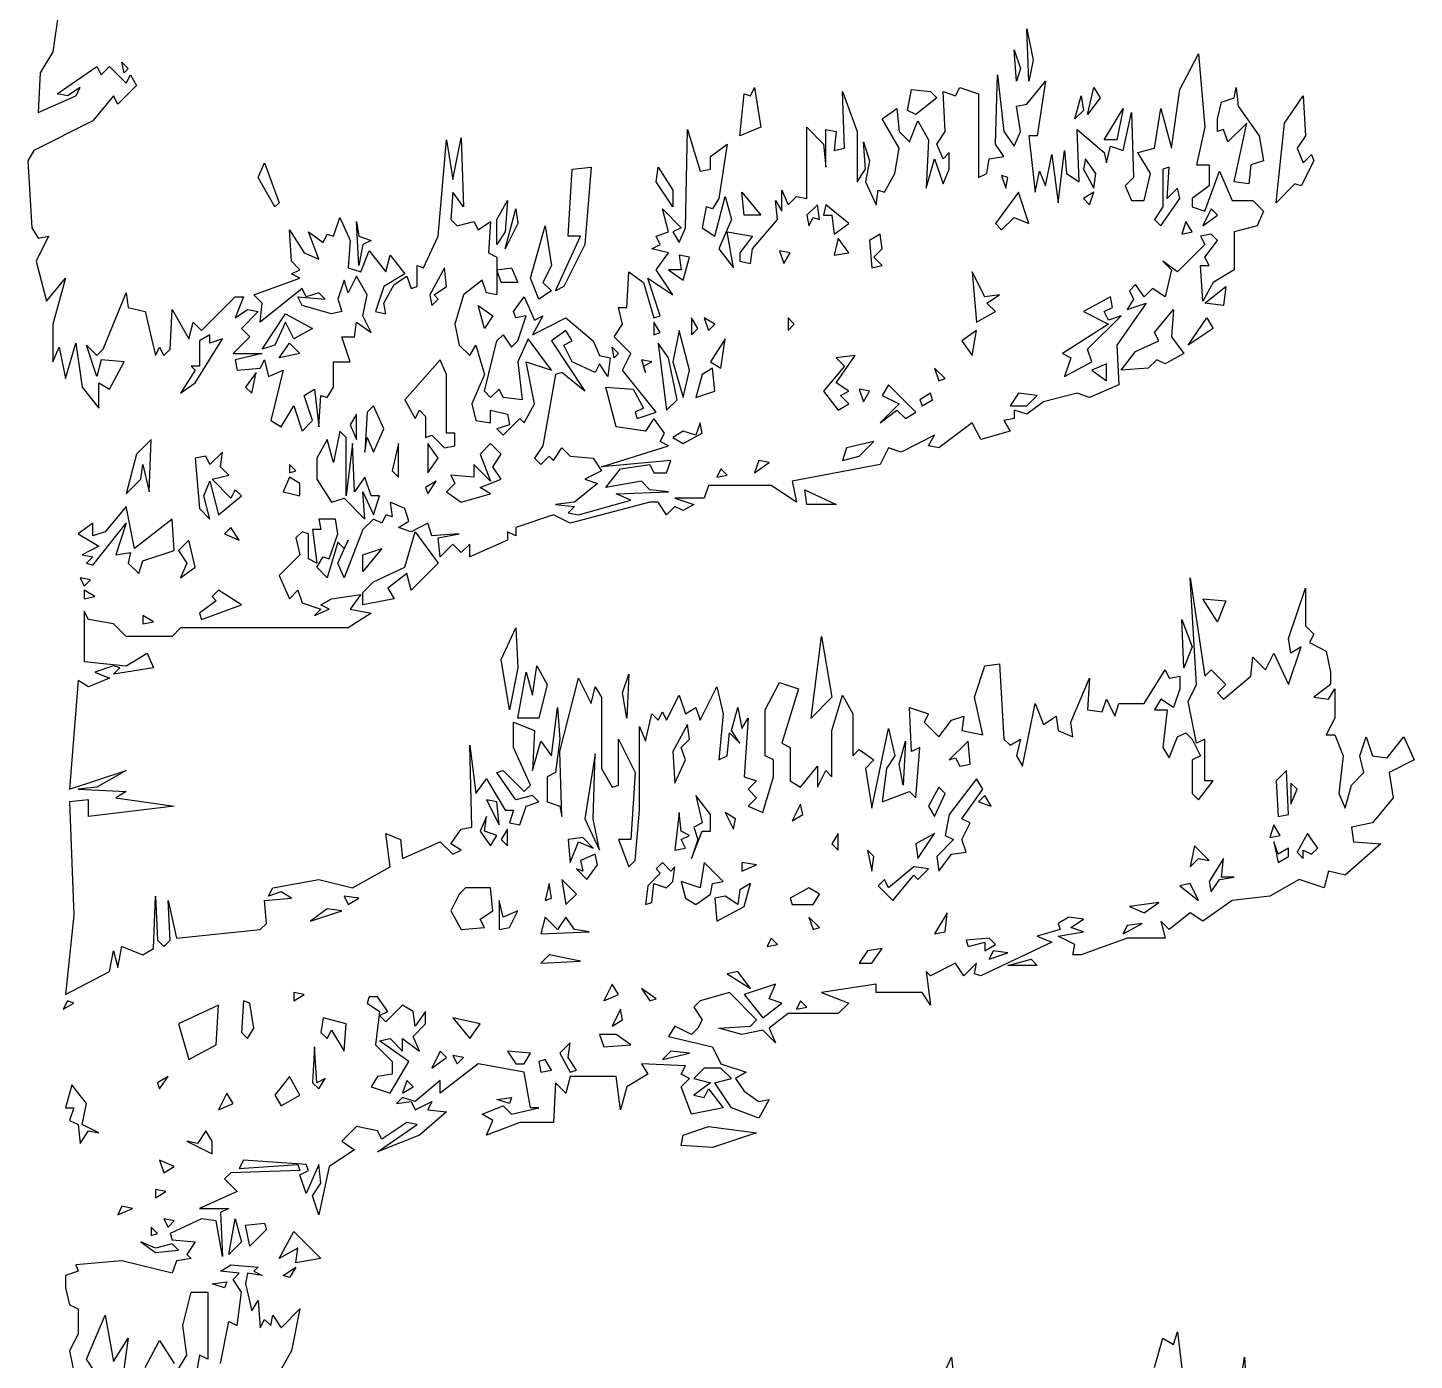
# Model space of a CAD drawing. Header units: millimetres. Extents: x -1861 to 1853, y -2 to 9002.
# Drawn here: x 46 to 1503, y 5666 to 7066 of the extents above; entities that cross this region are included whole.
import ezdxf

# ---------------------------------------------------------------- set-up
doc = ezdxf.new("R2010")
doc.units = ezdxf.units.MM
doc.layers.add('ALMOND-DRAW-PROFILE', color=7, linetype='Continuous', lineweight=25)

msp = doc.modelspace()

# ---------------------------------------------------------------- linework, layer by layer
at = {"layer": 'ALMOND-DRAW-PROFILE'}
for points in [[(78.9, 7086.8), (72.3, 7040.6), (59.1, 7018.6), (56.9, 6976.8), (96.6, 6994.4), (101, 7003.2), (87.7, 6994.4), (76.7, 6996.6), (118.6, 7025.2), (123, 7016.4), (131.8, 7025.2), (149.4, 7007.6), (153.8, 7016.4), (160.4, 7005.4), (140.6, 6985.6), (136.2, 6994.4), (114.2, 6968), (52.5, 6937.1), (45.9, 6926.1), (50.3, 6855.7), (56.9, 6844.7), (67.9, 6846.9), (54.7, 6820.5), (65.7, 6778.6), (85.5, 6802.8), (72.3, 6754.4), (72.3, 6714.8), (78.9, 6730.2), (85.5, 6697.2), (96.6, 6734.6), (103.2, 6688.4), (120.8, 6666.3), (120.8, 6692.8), (131.8, 6686.2), (147.2, 6714.8), (123, 6717), (118.6, 6699.4), (107.6, 6732.4), (118.6, 6721.4), (125.2, 6728), (149.4, 6787.4), (151.6, 6772), (169.2, 6767.6), (180.2, 6721.4), (184.6, 6730.2), (189, 6721.4), (195.6, 6728), (197.8, 6769.8), (215.4, 6739), (219.8, 6756.6), (228.6, 6747.8), (263.9, 6783), (272.7, 6783), (263.9, 6761), (277.1, 6769.8), (288.1, 6767.6), (270.5, 6750), (279.3, 6741.2), (261.7, 6723.6), (292.5, 6723.6), (263.9, 6717), (266.1, 6706), (290.3, 6708.2), (294.7, 6717), (299.1, 6699.4), (314.5, 6706), (301.3, 6653.1), (312.3, 6646.5), (325.5, 6668.5), (334.3, 6642.1), (345.3, 6653.1), (336.5, 6679.5), (347.5, 6686.2), (351.9, 6646.5), (354.1, 6679.5), (360.7, 6677.3), (367.3, 6688.4), (367.3, 6714.8), (385, 6714.8), (376.2, 6741.2), (389.4, 6741.2), (391.6, 6756.6), (407, 6745.6), (398.2, 6763.2), (402.6, 6785.2), (391.6, 6805), (382.8, 6787.4), (378.4, 6800.6), (371.8, 6780.8), (376.2, 6767.6), (365.1, 6765.4), (334.3, 6774.2), (329.9, 6783), (358.5, 6780.8), (351.9, 6787.4), (338.7, 6783), (334.3, 6791.8), (290.3, 6756.6), (292.5, 6776.4), (283.7, 6785.2), (332.1, 6802.8), (323.3, 6807.2), (332.1, 6811.6), (323.3, 6820.5), (321.1, 6853.5), (336.5, 6829.3), (351.9, 6822.7), (340.9, 6851.3), (356.3, 6840.3), (360.7, 6849.1), (367.3, 6846.9), (374, 6866.7), (385, 6842.5), (382.8, 6813.8), (396, 6809.4), (404.8, 6831.5), (422.4, 6809.4), (426.8, 6827.1), (442.2, 6807.2), (420.2, 6794), (411.4, 6767.6), (422.4, 6765.4), (420.2, 6776.4), (431.2, 6796.2), (444.4, 6805), (448.8, 6791.8), (455.4, 6794), (455.4, 6816), (462, 6813.8), (477.4, 6846.9), (486.2, 6948.1), (492.8, 6906.3), (501.6, 6950.3), (503.8, 6877.7), (492.8, 6893.1), (490.6, 6864.5), (497.2, 6857.9), (514.9, 6862.3), (519.3, 6853.5), (532.5, 6862.3), (530.3, 6829.3), (539.1, 6824.9), (539.1, 6811.6), (539.1, 6785.2), (528.1, 6787.4), (523.7, 6800.6), (503.8, 6785.2), (495, 6754.4), (499.4, 6732.4), (510.5, 6721.4), (517.1, 6732.4), (525.9, 6701.6), (512.7, 6670.7), (517.1, 6653.1), (532.5, 6650.9), (532.5, 6664.1), (550.1, 6659.7), (552.3, 6648.7), (539.1, 6644.3), (545.7, 6637.7), (563.3, 6655.3), (567.7, 6650.9), (578.7, 6670.7), (569.9, 6714.8), (596.3, 6706), (572.1, 6739), (561.1, 6714.8), (565.5, 6675.1), (545.7, 6677.3), (541.3, 6686.2), (532.5, 6677.3), (525.9, 6684), (539.1, 6736.8), (545.7, 6743.4), (554.5, 6730.2), (561.1, 6736.8), (569.9, 6763.2), (558.9, 6761), (556.7, 6767.6), (567.7, 6783), (578.7, 6758.8), (587.5, 6763.2), (576.5, 6743.4), (611.7, 6761), (640.3, 6736.8), (646.9, 6721.4), (658, 6719.2), (655.8, 6699.4), (646.9, 6712.6), (642.5, 6703.8), (618.3, 6714.8), (609.5, 6732.4), (618.3, 6736.8), (611.7, 6747.8), (596.3, 6736.8), (631.5, 6684), (607.3, 6703.8), (600.7, 6701.6), (587.5, 6626.7), (578.7, 6613.5), (585.3, 6606.9), (594.1, 6615.7), (598.5, 6611.3), (607.3, 6624.5), (616.1, 6615.7), (640.3, 6613.5), (649.1, 6600.3), (631.5, 6591.5), (644.7, 6587.1), (620.5, 6567.3), (600.7, 6565.1), (620.5, 6562.9), (613.9, 6556.3), (624.9, 6554.1), (680, 6569.5), (664.6, 6576.1), (719.6, 6578.3), (699.8, 6580.5), (691, 6589.3), (653.6, 6582.7), (669, 6602.5), (699.8, 6606.9), (704.2, 6598.1), (717.4, 6598.1), (721.8, 6611.3), (649.1, 6604.7), (719.6, 6626.7), (710.8, 6631.1), (715.2, 6639.9), (704.2, 6655.3), (695.4, 6642.1), (664.6, 6646.5), (653.6, 6688.4), (682.2, 6686.2), (693.2, 6666.3), (684.4, 6661.9), (686.6, 6655.3), (706.4, 6661.9), (671.2, 6706), (680, 6723.6), (662.4, 6741.2), (671.2, 6754.4), (666.8, 6772), (675.6, 6772), (677.8, 6809.4), (693.2, 6798.4), (704.2, 6761), (710.8, 6763.2), (697.6, 6802.8), (724, 6785.2), (706.4, 6811.6), (719.6, 6829.3), (702, 6833.7), (710.8, 6838.1), (706.4, 6846.9), (719.6, 6851.3), (713, 6875.5), (732.8, 6855.7), (724, 6851.3), (730.6, 6840.3), (737.2, 6855.7), (739.4, 6959.1), (752.6, 6915.1), (763.6, 6917.3), (763.6, 6930.5), (781.2, 6943.7), (772.4, 6886.5), (765.8, 6875.5), (759.2, 6877.7), (754.8, 6855.7), (768, 6846.9), (779, 6888.7), (785.6, 6864.5), (772.4, 6833.7), (787.8, 6813.8), (781.2, 6851.3), (807.7, 6846.9), (794.5, 6829.3), (794.5, 6820.5), (805.5, 6818.2), (807.7, 6833.7), (834.1, 6864.5), (831.9, 6884.3), (838.5, 6873.3), (838.5, 6895.3), (845.1, 6879.9), (853.9, 6888.7), (864.9, 6886.5), (864.9, 6961.4), (882.5, 6943.7), (884.7, 6919.5), (884.7, 6959.1), (895.7, 6956.9), (893.5, 6937.1), (904.5, 6939.3), (902.3, 6998.8), (917.7, 6956.9), (917.7, 6904.1), (926.5, 6917.3), (924.3, 6945.9), (930.9, 6926.1), (926.5, 6904.1), (937.6, 6879.9), (939.8, 6895.3), (946.4, 6893.1), (957.4, 6912.9), (961.8, 6939.3), (944.2, 6970.2), (959.6, 6981.2), (961.8, 6956.9), (972.8, 6945.9), (981.6, 6968), (992.6, 6948.1), (990.4, 6897.5), (999.2, 6928.3), (1008, 6901.9), (1014.6, 6917.3), (1014.6, 6934.9), (1008, 6928.3), (1001.4, 6943.7), (1010.2, 6956.9), (1008, 6998.8), (1021.2, 6994.4), (1025.6, 7003.2), (1045.4, 6996.6), (1045.4, 6908.5), (1054.2, 6912.9), (1056.4, 6928.3), (1071.8, 6930.5), (1063, 6943.7), (1065.2, 7016.4), (1071.8, 6956.9), (1082.9, 6941.5), (1089.5, 6956.9), (1085.1, 6983.4), (1096.1, 6985.6), (1115.9, 7009.8), (1107.1, 6952.5), (1098.3, 6952.5), (1104.9, 6893.1), (1109.3, 6915.1), (1115.9, 6899.7), (1122.5, 6932.7), (1129.1, 6882.1), (1135.7, 6937.1), (1137.9, 6912.9), (1151.1, 6904.1), (1148.9, 6959.1), (1177.5, 6934.9), (1179.7, 6923.9), (1184.1, 6941.5), (1197.3, 6937.1), (1206.1, 6976.8), (1208.3, 6908.5), (1199.5, 6899.7), (1206.1, 6884.3), (1219.4, 6884.3), (1226, 6912.9), (1212.7, 6934.9), (1230.4, 6939.3), (1237, 6981.2), (1248, 6939.3), (1256.8, 7001), (1276.6, 7038.4), (1283.2, 6961.4), (1274.4, 6921.7), (1287.6, 6921.7), (1287.6, 6899.7), (1270, 6886.5), (1270, 6877.7), (1283.2, 6873.3), (1298.6, 6915.1), (1311.8, 6884.3), (1333.8, 6884.3), (1344.8, 6873.3), (1338.2, 6857.9), (1314, 6851.3), (1314, 6811.6), (1292, 6798.4), (1281, 6778.6), (1278.8, 6816), (1287.6, 6816), (1283.2, 6824.9), (1296.4, 6842.5), (1289.8, 6849.1), (1278.8, 6846.9), (1283.2, 6838.1), (1254.6, 6809.4), (1239.2, 6820.5), (1248, 6811.6), (1241.4, 6783), (1228.2, 6791.8), (1219.4, 6783), (1210.5, 6796.2), (1203.9, 6789.6), (1208.3, 6780.8), (1201.7, 6769.8), (1221.6, 6776.4), (1190.7, 6732.4), (1192.9, 6690.6), (1162.1, 6677.3), (1148.9, 6681.8), (1113.7, 6672.9), (1096.1, 6659.7), (1082.9, 6664.1), (1082.9, 6655.3), (1071.8, 6653.1), (1078.5, 6642.1), (1047.6, 6633.3), (1038.8, 6650.9), (1003.6, 6624.5), (992.6, 6626.7), (999.2, 6637.7), (964, 6620.1), (950.8, 6624.5), (942, 6606.9), (849.5, 6589.3), (853.9, 6567.3), (827.5, 6584.9), (761.4, 6584.9), (757, 6571.7), (726.2, 6571.7), (746, 6565.1), (735, 6558.5), (726.2, 6562.9), (717.4, 6554.1), (708.6, 6567.3), (699.8, 6567.3), (616.1, 6545.3), (598.5, 6554.1), (558.9, 6540.9), (558.9, 6532), (550.1, 6536.4), (550.1, 6527.6), (510.5, 6510), (510.5, 6523.2), (501.6, 6514.4), (492.8, 6523.2), (479.6, 6510), (477.4, 6529.8), (499.4, 6534.2), (470.8, 6532), (466.4, 6545.3), (448.8, 6536.4), (435.6, 6540.9), (446.6, 6547.5), (442.2, 6560.7), (426.8, 6567.3), (429, 6551.9), (422.4, 6554.1), (418, 6545.3), (409.2, 6549.7), (398.2, 6538.6), (378.4, 6488), (371.8, 6503.4), (382.8, 6527.6), (378.4, 6518.8), (371.8, 6525.4), (360.7, 6488), (349.7, 6499), (356.3, 6510), (362.9, 6507.8), (371.8, 6534.2), (369.6, 6549.7), (351.9, 6549.7), (354.1, 6538.6), (345.3, 6538.6), (349.7, 6503.4), (340.9, 6507.8), (340.9, 6534.2), (334.3, 6536.4), (327.7, 6529.8), (332.1, 6512.2), (310.1, 6490.2), (321.1, 6466), (329.9, 6474.8), (334.3, 6461.6), (354.1, 6455), (347.5, 6448.4), (362.9, 6455), (354.1, 6459.4), (365.1, 6466), (396, 6470.4), (385, 6455), (407, 6450.6), (382.8, 6435.2), (206.6, 6435.2), (197.8, 6426.4), (149.4, 6426.4), (136.2, 6439.6), (109.8, 6444), (105.4, 6452.8), (105.4, 6400), (149.4, 6395.5), (171.4, 6408.8), (178, 6393.3), (136.2, 6386.7), (142.8, 6393.3), (136.2, 6395.5), (116.4, 6388.9), (131.8, 6382.3), (109.8, 6373.5), (98.8, 6380.1), (90, 6265.7), (149.4, 6285.5), (118.6, 6267.9), (98.8, 6265.7), (149.4, 6263.5), (138.4, 6256.8), (200, 6248), (109.8, 6237), (109.8, 6254.6), (90, 6252.4), (94.4, 6133.6), (85.5, 6049.9), (131.8, 6074.1), (136.2, 6096.1), (140.6, 6078.5), (145, 6100.5), (167, 6091.7), (178, 6098.3), (180.2, 6153.4), (182.4, 6107.1), (189, 6100.5), (195.6, 6107.1), (193.4, 6149), (202.2, 6109.3), (290.3, 6118.2), (296.9, 6124.8), (294.7, 6149), (323.3, 6151.2), (312.3, 6157.8), (299.1, 6153.4), (303.5, 6162.2), (351.9, 6171), (387.2, 6162.2), (426.8, 6184.2), (422.4, 6219.4), (437.8, 6212.8), (440, 6193), (479.6, 6210.6), (492.8, 6197.4), (501.6, 6201.8), (490.6, 6208.4), (501.6, 6223.8), (512.7, 6226), (510.5, 6311.9), (517.1, 6261.3), (528.1, 6276.7), (547.9, 6243.6), (556.7, 6243.6), (552.3, 6230.4), (563.3, 6228.2), (569.9, 6248), (583.1, 6252.4), (576.5, 6259.1), (558.9, 6254.6), (539.1, 6283.3), (545.7, 6285.5), (567.7, 6263.5), (574.3, 6270.1), (556.7, 6309.7), (556.7, 6336.1), (578.7, 6327.3), (576.5, 6285.5), (585.3, 6316.3), (596.3, 6300.9), (602.9, 6351.5), (605.1, 6318.5), (600.7, 6283.3), (591.9, 6278.9), (591.9, 6252.4), (605.1, 6248), (607.3, 6237), (605.1, 6305.3), (624.9, 6382.3), (638.1, 6355.9), (642.5, 6373.5), (649.1, 6362.5), (649.1, 6287.7), (660.2, 6267.9), (666.8, 6270.1), (666.8, 6318.5), (684.4, 6283.3), (680, 6212.8), (666.8, 6212.8), (677.8, 6184.2), (684.4, 6190.8), (688.8, 6243.6), (688.8, 6331.7), (695.4, 6316.3), (702, 6344.9), (708.6, 6338.3), (713, 6347.1), (717.4, 6338.3), (730.6, 6364.7), (737.2, 6344.9), (748.2, 6351.5), (752.6, 6338.3), (770.2, 6373.5), (776.8, 6344.9), (772.4, 6296.5), (781.2, 6300.9), (783.4, 6325.1), (794.5, 6314.1), (785.6, 6327.3), (792.3, 6351.5), (796.7, 6329.5), (803.3, 6340.5), (798.9, 6278.9), (812.1, 6274.5), (803.3, 6265.7), (812.1, 6256.8), (803.3, 6248), (818.7, 6241.4), (829.7, 6278.9), (829.7, 6296.5), (820.9, 6300.9), (820.9, 6349.3), (836.3, 6377.9), (856.1, 6371.3), (838.5, 6314.1), (847.3, 6309.7), (847.3, 6274.5), (858.3, 6267.9), (875.9, 6289.9), (875.9, 6267.9), (884.7, 6285.5), (891.3, 6278.9), (891.3, 6327.3), (902.3, 6364.7), (913.3, 6344.9), (913.3, 6300.9), (919.9, 6307.5), (935.4, 6296.5), (926.5, 6287.7), (933.2, 6245.8), (950.8, 6329.5), (957.4, 6300.9), (948.6, 6287.7), (944.2, 6252.4), (972.8, 6263.5), (979.4, 6256.8), (983.8, 6309.7), (975, 6305.3), (972.8, 6351.5), (992.6, 6344.9), (988.2, 6336.1), (1003.6, 6320.7), (1016.8, 6338.3), (1030, 6342.7), (1027.8, 6327.3), (1049.8, 6322.9), (1041, 6362.5), (1052, 6395.5), (1067.4, 6397.7), (1071.8, 6318.5), (1078.5, 6311.9), (1089.5, 6318.5), (1085.1, 6300.9), (1091.7, 6289.9), (1104.9, 6355.9), (1113.7, 6333.9), (1126.9, 6342.7), (1129.1, 6327.3), (1144.5, 6320.7), (1142.3, 6336.1), (1162.1, 6382.3), (1159.9, 6349.3), (1175.3, 6347.1), (1179.7, 6360.3), (1188.5, 6342.7), (1192.9, 6355.9), (1219.4, 6355.9), (1241.4, 6391.1), (1245.8, 6382.3), (1256.8, 6384.5), (1256.8, 6371.3), (1250.2, 6351.5), (1237, 6360.3), (1230.4, 6349.3), (1243.6, 6349.3), (1239.2, 6309.7), (1245.8, 6298.7), (1254.6, 6320.7), (1263.4, 6325.1), (1270, 6318.5), (1278.8, 6300.9), (1270, 6296.5), (1270, 6261.3), (1276.6, 6254.6), (1292, 6274.5), (1283.2, 6274.5), (1283.2, 6318.5), (1274.4, 6314.1), (1265.6, 6358.1), (1274.4, 6375.7), (1267.8, 6488), (1283.2, 6384.5), (1289.8, 6391.1), (1305.2, 6375.7), (1296.4, 6366.9), (1303, 6360.3), (1331.6, 6384.5), (1333.8, 6404.4), (1347, 6391.1), (1355.9, 6408.8), (1371.3, 6375.7), (1384.5, 6415.4), (1373.5, 6408.8), (1371.3, 6424.2), (1388.9, 6477), (1388.9, 6437.4), (1397.7, 6428.6), (1393.3, 6419.8), (1410.9, 6411), (1415.3, 6388.9), (1415.3, 6375.7), (1397.7, 6362.5), (1413.1, 6360.3), (1419.7, 6371.3), (1419.7, 6340.5), (1410.9, 6322.9), (1419.7, 6322.9), (1428.5, 6300.9), (1424.1, 6261.3), (1430.7, 6245.8), (1437.3, 6270.1), (1450.5, 6283.3), (1446.1, 6300.9), (1452.7, 6320.7), (1459.3, 6300.9), (1474.7, 6298.7), (1492.3, 6320.7), (1503.4, 6296.5), (1476.9, 6283.3), (1481.3, 6256.8), (1459.3, 6230.4), (1437.3, 6226), (1439.5, 6210.6), (1468.1, 6208.4), (1430.7, 6175.4), (1413.1, 6179.8), (1408.7, 6162.2), (1382.3, 6171), (1351.4, 6153.4), (1311.8, 6149), (1281, 6127), (1267.8, 6135.8), (1245.8, 6118.2), (1237, 6127), (1241.4, 6109.3), (1201.7, 6109.3), (1153.3, 6091.7), (1144.5, 6091.7), (1146.7, 6102.7), (1129.1, 6111.5), (1155.5, 6115.9), (1142.3, 6120.4), (1155.5, 6129.2), (1140.1, 6131.4), (1129.1, 6124.8), (1131.3, 6118.2), (1107.1, 6111.5), (1122.5, 6104.9), (1047.6, 6069.7), (1041, 6071.9), (1043.2, 6082.9), (1030, 6069.7), (1021.2, 6082.9), (994.8, 6069.7), (990.4, 6074.1), (994.8, 6038.9), (986, 6052.1), (937.6, 6052.1), (937.6, 6060.9), (880.3, 6052.1), (908.9, 6041.1), (897.9, 6030.1), (845.1, 6030.1), (825.3, 6014.7), (831.9, 5999.3), (818.7, 6012.5), (796.7, 6008.1), (772.4, 6014.7), (805.5, 6016.9), (812.1, 6023.5), (783.4, 6052.1), (752.6, 6043.3), (746, 6036.7), (754.8, 6023.5), (750.4, 6014.7), (743.8, 6008.1), (726.2, 6016.9), (719.6, 6005.9), (765.8, 5994.9), (774.6, 5977.3), (801.1, 5968.4), (790, 5961.8), (798.9, 5948.6), (814.3, 5937.6), (825.3, 5939.8), (814.3, 5920), (785.6, 5931), (768, 5957.4), (785.6, 5961.8), (774.6, 5972.8), (757, 5972.8), (746, 5961.8), (763.6, 5957.4), (746, 5944.2), (757, 5942), (761.4, 5950.8), (776.8, 5931), (743.8, 5924.4), (732.8, 5953), (741.6, 5961.8), (732.8, 5966.2), (737.2, 5975), (691, 5977.3), (697.6, 5966.2), (675.6, 5953), (669, 5928.8), (664.6, 5964), (616.1, 5964), (611.7, 5946.4), (600.7, 5957.4), (598.5, 5915.6), (563.3, 5915.6), (528.1, 5902.4), (534.7, 5917.8), (523.7, 5924.4), (545.7, 5933.2), (554.5, 5924.4), (583.1, 5931), (574.3, 5931), (567.7, 5968.4), (519.3, 5977.3), (479.6, 5946.4), (479.6, 5959.6), (453.2, 5937.6), (440, 5942), (433.4, 5935.4), (448.8, 5937.6), (453.2, 5928.8), (470.8, 5937.6), (466.4, 5928.8), (486.2, 5926.6), (457.6, 5902.4), (413.6, 5884.8), (455.4, 5913.4), (444.4, 5915.6), (418, 5898), (413.6, 5906.8), (391.6, 5911.2), (376.2, 5895.8), (389.4, 5887), (362.9, 5869.4), (351.9, 5818.7), (345.3, 5838.6), (354.1, 5851.8), (351.9, 5871.6), (338.7, 5840.8), (332.1, 5860.6), (340.9, 5865), (338.7, 5871.6), (272.7, 5876), (268.3, 5867.2), (329.9, 5871.6), (332.1, 5865), (259.5, 5862.8), (252.9, 5856.2), (266.1, 5843), (226.4, 5825.3), (257.3, 5825.3), (248.5, 5820.9), (250.7, 5774.7), (244.1, 5812.1), (228.6, 5814.3), (195.6, 5798.9), (197.8, 5792.3), (222, 5790.1), (213.2, 5776.9), (217.6, 5772.5), (202.2, 5770.3), (197.8, 5757.1), (145, 5770.3), (96.6, 5765.9), (98.8, 5759.3), (85.5, 5754.9), (85.5, 5741.7), (90, 5724.1), (98.8, 5719.7), (98.8, 5693.2), (90, 5675.6), (98.8, 5631.6)], [(248.5, 5662.4), (257.3, 5706.5), (266.1, 5702.1), (270.5, 5737.3), (261.7, 5750.5), (268.3, 5757.1), (248.5, 5759.3), (259.5, 5765.9), (288.1, 5763.7), (283.7, 5759.3), (292.5, 5754.9), (277.1, 5757.1), (274.9, 5746.1), (281.5, 5717.5), (288.1, 5728.5), (290.3, 5699.9), (294.7, 5708.7), (301.3, 5702.1), (303.5, 5713.1), (312.3, 5699.9), (332.1, 5719.7), (323.3, 5675.6), (305.7, 5644.8)], [(200, 5649.2), (213.2, 5671.2), (208.8, 5702.1), (217.6, 5737.3), (235.3, 5737.3), (235.3, 5666.8), (226.4, 5671.2), (222, 5644.8)], [(116.4, 5653.6), (107.6, 5666.8), (127.4, 5713.1), (136.2, 5664.6), (151.6, 5688.8), (138.4, 5596.4)], [(169.2, 5658), (184.6, 5686.6), (200, 5662.4)], [(1230.4, 5658), (1239.2, 5688.8), (1250.2, 5682.2), (1254.6, 5695.5), (1265.6, 5600.8)], [(1005.8, 5644.8), (1016.8, 5669), (1023.4, 5609.6)], [(1305.2, 5539.1), (1325, 5669), (1331.6, 5561.2)]]:
    msp.add_lwpolyline(points, dxfattribs=at)
for points in [[(1098.3, 7009.8), (1096.1, 7064.8), (1102.7, 7031.8)], [(1085.1, 7009.8), (1082.9, 7042.8), (1089.5, 7023)], [(147.2, 7018.6), (145, 7029.6), (151.6, 7023)], [(794.5, 6952.5), (798.9, 6996.6), (805.5, 6994.4), (809.9, 7003.2), (816.5, 6961.4)], [(979.4, 6974.6), (970.6, 6979), (975, 7001), (994.8, 6998.8), (1001.4, 6992.2)], [(1159.9, 6974.6), (1166.5, 7003.2), (1173.1, 6992.2)], [(1314, 6904.1), (1327.2, 6965.8), (1307.4, 6945.9), (1303, 6959.1), (1296.4, 6956.9), (1296.4, 6970.2), (1300.8, 6987.8), (1314, 6992.2), (1316.2, 7003.2), (1318.4, 6983.4), (1340.4, 6952.5), (1344.8, 6926.1), (1331.6, 6921.7), (1329.4, 6901.9)], [(1146.7, 6970.2), (1153.3, 6994.4), (1155.5, 6979)], [(1177.5, 6948.1), (1197.3, 6981.2), (1190.7, 6948.1)], [(1358.1, 6882.1), (1366.9, 6965.8), (1386.7, 6994.4), (1388.9, 6952.5), (1380.1, 6939.3), (1386.7, 6923.9), (1395.5, 6932.7), (1397.7, 6926.1), (1384.5, 6899.7), (1377.9, 6901.9)], [(305.7, 6877.7), (288.1, 6908.5), (294.7, 6923.9), (310.1, 6882.1)], [(1166.5, 6897.5), (1168.7, 6912.9), (1157.7, 6928.3), (1155.5, 6917.3)], [(600.7, 6789.6), (627.1, 6846.9), (613.9, 6846.9), (618.3, 6917.3), (638.1, 6919.5), (631.5, 6838.1), (609.5, 6794)], [(724, 6877.7), (706.4, 6904.1), (708.6, 6919.5), (724, 6895.3)], [(1074.1, 6897.5), (1076.3, 6908.5), (1069.6, 6910.7)], [(1237, 6857.9), (1256.8, 6886.5), (1254.6, 6897.5), (1243.6, 6886.5), (1245.8, 6919.5), (1239.2, 6917.3), (1239.2, 6877.7), (1230.4, 6864.5)], [(539.1, 6838.1), (539.1, 6864.5), (550.1, 6884.3), (547.9, 6851.3)], [(798.9, 6868.9), (796.7, 6893.1), (816.5, 6868.9)], [(867.1, 6857.9), (871.5, 6866.7), (878.1, 6864.5), (875.9, 6879.9), (864.9, 6868.9)], [(893.5, 6849.1), (908.9, 6860.1), (884.7, 6879.9), (882.5, 6868.9), (891.3, 6868.9)], [(1069.6, 6853.5), (1082.9, 6866.7), (1098.3, 6860.1), (1087.3, 6893.1), (1063, 6860.1)], [(1162.1, 6879.9), (1166.5, 6893.1), (1155.5, 6886.5)], [(547.9, 6833.7), (558.9, 6875.5), (561.1, 6860.1)], [(1281, 6857.9), (1296.4, 6868.9), (1289.8, 6875.5)], [(393.8, 6816), (391.6, 6862.3), (393.8, 6846.9), (407, 6842.5), (398.2, 6838.1)], [(583.1, 6780.8), (574.3, 6802.8), (589.7, 6857.9), (596.3, 6816), (587.5, 6798.4), (596.3, 6789.6)], [(1259, 6849.1), (1270, 6851.3), (1263.4, 6862.3)], [(893.5, 6827.1), (908.9, 6829.3), (897.9, 6844.7)], [(933.2, 6813.8), (944.2, 6816), (935.4, 6824.9), (944.2, 6833.7), (942, 6849.1), (930.9, 6842.5)], [(735, 6800.6), (741.6, 6824.9), (730.6, 6827.1), (732.8, 6811.6), (719.6, 6811.6)], [(840.7, 6818.2), (847.3, 6829.3), (836.3, 6831.5)], [(470.8, 6774.2), (477.4, 6780.8), (473, 6785.2), (486.2, 6794), (484, 6813.8), (468.6, 6785.2)], [(539.1, 6811.6), (554.5, 6813.8), (561.1, 6798.4), (543.5, 6798.4)], [(1043.2, 6756.6), (1063, 6767.6), (1054.2, 6776.4), (1067.4, 6785.2), (1052, 6783), (1038.8, 6809.4)], [(1283.2, 6776.4), (1305.2, 6794), (1303, 6774.2)], [(1135.7, 6699.4), (1164.3, 6714.8), (1159.9, 6728), (1195.1, 6763.2), (1181.9, 6758.8), (1177.5, 6767.6), (1186.3, 6772), (1184.1, 6783), (1155.5, 6767.6), (1181.9, 6754.4), (1133.5, 6723.6), (1142.3, 6719.2)], [(292.5, 6728), (316.7, 6765.4), (345.3, 6750), (325.5, 6739), (316.7, 6756.6), (305.7, 6732.4)], [(525.9, 6750), (519.3, 6774.2), (534.7, 6763.2)], [(1195.1, 6706), (1210.5, 6725.8), (1234.8, 6736.8), (1230.4, 6745.6), (1250.2, 6769.8), (1248, 6741.2), (1261.2, 6723.6), (1241.4, 6712.6), (1232.6, 6717), (1223.8, 6708.2)], [(704.2, 6743.4), (710.8, 6745.6), (704.2, 6756.6)], [(743.8, 6743.4), (750.4, 6750), (743.8, 6761)], [(761.4, 6747.8), (768, 6754.4), (757, 6761)], [(845.1, 6747.8), (851.7, 6754.4), (845.1, 6761)], [(1265.6, 6732.4), (1285.4, 6761), (1292, 6750)], [(206.6, 6681.8), (222, 6692.8), (250.7, 6739), (237.5, 6734.6), (237.5, 6743.4), (226.4, 6736.8), (226.4, 6710.4), (217.6, 6710.4), (222, 6706)], [(310.1, 6719.2), (321.1, 6734.6), (332.1, 6723.6)], [(717.4, 6664.1), (728.4, 6675.1), (719.6, 6719.2), (708.6, 6734.6)], [(735, 6677.3), (741.6, 6706), (730.6, 6747.8), (724, 6714.8)], [(774.6, 6708.2), (779, 6739), (763.6, 6714.8)], [(1038.8, 6721.4), (1043.2, 6747.8), (1027.8, 6736.8)], [(662.4, 6719.2), (660.2, 6730.2), (666.8, 6723.6)], [(897.9, 6664.1), (908.9, 6670.7), (900.1, 6679.5), (908.9, 6684), (895.7, 6692.8), (915.5, 6721.4), (895.7, 6719.2), (904.5, 6710.4), (882.5, 6684)], [(484, 6624.5), (495, 6626.7), (495, 6639.9), (486.2, 6639.9), (486.2, 6701.6), (479.6, 6717), (442.2, 6675.1), (453.2, 6655.3), (457.6, 6664.1), (464.2, 6657.5), (464.2, 6635.5), (470.8, 6637.7)], [(695.4, 6703.8), (693.2, 6710.4), (702, 6714.8), (691, 6717)], [(748.2, 6677.3), (768, 6684), (765.8, 6708.2), (754.8, 6701.6)], [(1003.6, 6695), (1010.2, 6697.2), (999.2, 6708.2)], [(1179.7, 6695), (1179.7, 6712.6), (1164.3, 6706)], [(281.5, 6681.8), (285.9, 6703.8), (274.9, 6688.4)], [(942, 6650.9), (959.6, 6664.1), (968.4, 6655.3), (979.4, 6661.9), (950.8, 6690.6), (944.2, 6679.5), (961.8, 6670.7)], [(924.3, 6672.9), (930.9, 6684), (919.9, 6686.2)], [(986, 6668.5), (997, 6675.1), (994.8, 6681.8), (983.8, 6675.1)], [(1078.5, 6668.5), (1096.1, 6668.5), (1107.1, 6679.5), (1087.3, 6681.8)], [(400.4, 6620.1), (402.6, 6635.5), (409.2, 6620.1), (420.2, 6644.3), (409.2, 6668.5), (402.6, 6661.9)], [(391.6, 6633.3), (391.6, 6659.7), (385, 6648.7)], [(735, 6628.9), (754.8, 6639.9), (752.6, 6650.9), (748.2, 6637.7), (735, 6642.1), (724, 6635.5)], [(149.4, 6576.1), (164.8, 6591.5), (167, 6606.9), (173.6, 6578.3), (175.8, 6633.3), (160.4, 6617.9)], [(400.4, 6549.7), (398.2, 6578.3), (409.2, 6554.1), (415.8, 6573.9), (407, 6573.9), (400.4, 6593.7), (389.4, 6578.3), (387.2, 6628.9), (380.6, 6573.9), (380.6, 6635.5), (374, 6642.1), (367.3, 6609.1), (360.7, 6633.3), (349.7, 6613.5), (349.7, 6591.5), (365.1, 6567.3), (378.4, 6571.7)], [(237.5, 6549.7), (230.9, 6573.9), (237.5, 6589.3), (246.3, 6554.1), (270.5, 6573.9), (263.9, 6580.5), (259.5, 6571.7), (239.7, 6591.5), (257.3, 6595.9), (248.5, 6604.7), (250.7, 6620.1), (237.5, 6606.9), (233.1, 6615.7), (222, 6613.5), (226.4, 6560.7)], [(435.6, 6593.7), (435.6, 6628.9), (429, 6600.3)], [(466.4, 6598.1), (477.4, 6613.5), (466.4, 6628.9)], [(501.6, 6567.3), (532.5, 6576.1), (521.5, 6582.7), (543.5, 6591.5), (534.7, 6604.7), (543.5, 6617.9), (532.5, 6628.9), (521.5, 6617.9), (532.5, 6589.3), (514.9, 6606.9), (514.9, 6593.7), (490.6, 6595.9), (495, 6587.1), (486.2, 6578.3)], [(902.3, 6611.3), (919.9, 6615.7), (935.4, 6631.1), (906.7, 6624.5)], [(321.1, 6598.1), (327.7, 6600.3), (321.1, 6606.9)], [(770.2, 6593.7), (781.2, 6595.9), (774.6, 6602.5)], [(809.9, 6598.1), (825.3, 6609.1), (814.3, 6611.3)], [(314.5, 6578.3), (332.1, 6573.9), (332.1, 6587.1), (321.1, 6593.7)], [(466.4, 6576.1), (475.2, 6589.3), (464.2, 6582.7)], [(864.9, 6565.1), (862.7, 6580.5), (895.7, 6565.1)], [(162.6, 6492.4), (167, 6505.6), (200, 6516.6), (197.8, 6549.7), (158.2, 6518.8), (149.4, 6562.9), (127.4, 6536.4), (114.2, 6532), (114.2, 6545.3), (98.8, 6534.2), (120.8, 6521), (103.2, 6512.2), (114.2, 6510), (107.6, 6503.4), (114.2, 6501.2), (149.4, 6545.3), (138.4, 6512.2), (153.8, 6514.4), (151.6, 6503.4)], [(268.3, 6527.6), (259.5, 6540.9), (252.9, 6534.2)], [(398.2, 6459.4), (398.2, 6472.6), (409.2, 6483.6), (442.2, 6499), (453.2, 6536.4), (477.4, 6503.4), (448.8, 6474.8), (444.4, 6492.4), (424.6, 6477), (431.2, 6466)], [(206.6, 6488), (222, 6499), (215.4, 6527.6), (204.4, 6516.6), (213.2, 6503.4)], [(398.2, 6494.6), (398.2, 6512.2), (418, 6518.8)], [(105.4, 6479.2), (112, 6485.8), (101, 6488)], [(105.4, 6466), (116.4, 6468.2), (105.4, 6474.8)], [(228.6, 6444), (270.5, 6459.4), (246.3, 6474.8), (239.7, 6468.2), (244.1, 6463.8), (226.4, 6450.6)], [(1296.4, 6441.8), (1281, 6466), (1305.2, 6463.8)], [(167, 6439.6), (178, 6441.8), (167, 6448.4)], [(1261.2, 6393.3), (1259, 6444), (1270, 6415.4)], [(552.3, 6349.3), (543.5, 6402.2), (558.9, 6435.2), (561.1, 6393.3)], [(869.3, 6340.5), (880.3, 6426.4), (891.3, 6362.5)], [(561.1, 6340.5), (569.9, 6388.9), (576.5, 6364.7), (580.9, 6395.5), (591.9, 6375.7), (583.1, 6340.5)], [(675.6, 6340.5), (671.2, 6366.9), (677.8, 6386.7)], [(726.2, 6272.3), (737.2, 6296.5), (732.8, 6309.7), (741.6, 6318.5), (739.4, 6333.9), (724, 6305.3)], [(966.2, 6270.1), (961.8, 6292.1), (968.4, 6316.3)], [(1025.6, 6289.9), (1036.6, 6292.1), (1034.4, 6316.3), (1014.6, 6296.5), (1021.2, 6298.7)], [(646.9, 6201.8), (640.3, 6234.8), (642.5, 6303.1), (631.5, 6234.8)], [(1360.3, 6237), (1371.3, 6239.2), (1369.1, 6285.5), (1358.1, 6274.5)], [(999.2, 6237), (1010.2, 6261.3), (1003.6, 6267.9), (992.6, 6248)], [(1003.6, 6179.8), (1016.8, 6197.4), (1032.2, 6199.6), (1027.8, 6212.8), (1036.6, 6230.4), (1027.8, 6234.8), (1049.8, 6265.7), (1043.2, 6276.7), (1014.6, 6239.2), (1010.2, 6217.2), (1019, 6212.8), (1001.4, 6195.2)], [(1373.5, 6250.2), (1380.1, 6265.7), (1373.5, 6272.3)], [(541.3, 6228.2), (539.1, 6252.4), (528.1, 6254.6)], [(743.8, 6193), (754.8, 6221.6), (763.6, 6221.6), (763.6, 6239.2), (748.2, 6259.1), (754.8, 6230.4), (746, 6226), (750.4, 6212.8)], [(1045.4, 6252.4), (1058.6, 6248), (1052, 6259.1)], [(726.2, 6201.8), (737.2, 6204), (732.8, 6212.8), (741.6, 6217.2), (732.8, 6221.6), (730.6, 6241.4)], [(787.8, 6223.8), (790, 6234.8), (779, 6241.4)], [(849.5, 6232.6), (860.5, 6239.2), (858.3, 6250.2)], [(532.5, 6206.2), (539.1, 6217.2), (525.9, 6221.6), (528.1, 6237), (521.5, 6221.6)], [(550.1, 6206.2), (550.1, 6223.8), (543.5, 6212.8)], [(1351.4, 6215), (1362.5, 6217.2), (1355.9, 6228.2)], [(616.1, 6188.6), (624.9, 6210.6), (640.3, 6204), (629.3, 6215), (613.9, 6212.8)], [(897.9, 6201.8), (897.9, 6219.4), (891.3, 6208.4)], [(981.6, 6193), (999.2, 6219.4), (979.4, 6208.4)], [(1360.3, 6188.6), (1371.3, 6195.2), (1371.3, 6204), (1360.3, 6197.4), (1355.9, 6210.6)], [(1386.7, 6193), (1386.7, 6201.8), (1395.5, 6197.4), (1402.1, 6204), (1391.1, 6219.4), (1380.1, 6199.6)], [(633.7, 6171), (644.7, 6186.4), (642.5, 6197.4), (627.1, 6190.8), (629.3, 6179.8), (622.7, 6182)], [(933.2, 6179.8), (935.4, 6195.2), (928.7, 6201.8)], [(1267.8, 6184.2), (1276.6, 6193), (1287.6, 6190.8), (1272.2, 6206.2)], [(695.4, 6144.6), (702, 6146.8), (704.2, 6166.6), (717.4, 6162.2), (724, 6168.8), (726.2, 6184.2), (721.8, 6179.8), (713, 6188.6), (706.4, 6182), (710.8, 6177.6), (697.6, 6164.4)], [(748.2, 6144.6), (763.6, 6155.6), (765.8, 6166.6), (776.8, 6168.8), (757, 6188.6), (752.6, 6162.2), (732.8, 6168.8), (737.2, 6151.2)], [(796.7, 6179.8), (812.1, 6186.4), (796.7, 6188.6)], [(955.2, 6149), (977.2, 6175.4), (981.6, 6171), (992.6, 6182), (977.2, 6184.2), (950.8, 6162.2), (946.4, 6171), (939.8, 6164.4)], [(1289.8, 6157.8), (1298.6, 6171), (1314, 6173.2), (1300.8, 6173.2), (1303, 6193), (1287.6, 6168.8)], [(589.7, 6149), (596.3, 6151.2), (594.1, 6166.6)], [(611.7, 6144.6), (622.7, 6155.6), (607.3, 6171)], [(770.2, 6127), (798.9, 6142.4), (805.5, 6166.6), (794.5, 6160), (792.3, 6144.6), (779, 6153.4), (768, 6151.2)], [(1276.6, 6149), (1267.8, 6166.6), (1256.8, 6164.4)], [(382.8, 6144.6), (393.8, 6151.2), (378.4, 6153.4)], [(501.6, 6118.2), (525.9, 6120.4), (521.5, 6129.2), (534.7, 6138), (532.5, 6162.2), (506, 6162.2), (499.4, 6155.6), (490.6, 6138)], [(849.5, 6144.6), (871.5, 6144.6), (878.1, 6155.6), (867.1, 6162.2), (847.3, 6151.2)], [(343.1, 6127), (376.2, 6138), (360.7, 6140.2)], [(541.3, 6118.2), (552.3, 6120.4), (561.1, 6138), (545.7, 6131.4), (541.3, 6149)], [(1219.4, 6135.8), (1234.8, 6146.8), (1203.9, 6142.4)], [(585.3, 6113.7), (635.9, 6115.9), (620.5, 6118.2), (611.7, 6131.4), (602.9, 6118.2), (589.7, 6131.4)], [(871.5, 6118.2), (878.1, 6120.4), (867.1, 6131.4)], [(999.2, 6113.7), (1010.2, 6115.9), (1012.4, 6135.8)], [(1197.3, 6113.7), (1217.2, 6124.8), (1201.7, 6122.6)], [(823.1, 6100.5), (834.1, 6102.7), (827.5, 6109.3)], [(1052, 6096.1), (1063, 6102.7), (1056.4, 6109.3), (1032.2, 6107.1), (1034.4, 6100.5), (1052, 6104.9)], [(919.9, 6082.9), (933.2, 6082.9), (944.2, 6098.3), (928.7, 6096.1)], [(1056.4, 6087.3), (1076.3, 6093.9), (1060.8, 6096.1)], [(585.3, 6082.9), (627.1, 6085.1), (594.1, 6091.7)], [(1076.3, 6080.7), (1100.5, 6087.3), (1107.1, 6080.7)], [(805.5, 6056.5), (792.3, 6074.1), (781.2, 6071.9)], [(325.5, 6043.3), (336.5, 6049.9), (325.5, 6052.1)], [(651.4, 6043.3), (666.8, 6049.9), (660.2, 6060.9)], [(699.8, 6043.3), (706.4, 6045.5), (691, 6056.5)], [(818.7, 6025.7), (838.5, 6041.1), (825.3, 6045.5), (831.9, 6060.9), (798.9, 6049.9)], [(83.3, 6034.5), (94.4, 6041.1), (87.7, 6043.3)], [(215.4, 5981.7), (244.1, 5997.1), (246.3, 6038.9), (204.4, 6019.1)], [(277.1, 6003.7), (283.7, 6014.7), (279.3, 6041.1), (272.7, 6043.3), (270.5, 6010.3)], [(426.8, 5946.4), (446.6, 5979.5), (415.8, 6001.5), (426.8, 6003.7), (440, 5990.5), (440, 6003.7), (457.6, 5990.5), (451, 6005.9), (464.2, 6019.1), (464.2, 6032.3), (453.2, 6016.9), (451, 6032.3), (440, 6038.9), (422.4, 6021.3), (415.8, 6027.9), (424.6, 6032.3), (413.6, 6047.7), (404.8, 6047.7), (402.6, 6041.1), (415.8, 6032.3), (411.4, 5997.1), (429, 5979.5), (429, 5966.2), (413.6, 5964), (407, 5953)], [(660.2, 6016.9), (671.2, 6023.5), (669, 6034.5)], [(853.9, 6034.5), (864.9, 6036.7), (858.3, 6043.3)], [(378.4, 5990.5), (380.6, 6019.1), (356.3, 6025.7), (354.1, 6010.3), (360.7, 6003.7), (365.1, 6012.5)], [(510.5, 6003.7), (521.5, 6019.1), (492.8, 6025.7)], [(651.4, 5994.9), (680, 5997.1), (664.6, 6008.1), (646.9, 6008.1)], [(351.9, 5950.8), (358.5, 5961.8), (349.7, 5957.4), (347.5, 5994.9), (345.3, 5957.4)], [(470.8, 5972.8), (486.2, 5983.9), (479.6, 5990.5)], [(558.9, 5977.3), (567.7, 5977.3), (574.3, 5988.3), (550.1, 5990.5)], [(616.1, 5968.4), (622.7, 5970.6), (613.9, 5983.9), (616.1, 5999.3), (605.1, 5988.3)], [(713, 5981.7), (741.6, 5988.3), (721.8, 5990.5)], [(497.2, 5977.3), (503.8, 5983.9), (492.8, 5986.1)], [(585.3, 5968.4), (596.3, 5970.6), (589.7, 5981.7), (583.1, 5979.5)], [(184.6, 5950.8), (193.4, 5964), (182.4, 5957.4)], [(312.3, 5933.2), (332.1, 5944.2), (321.1, 5964), (305.7, 5944.2)], [(101, 5893.6), (109.8, 5906.8), (120.8, 5904.6), (103.2, 5913.4), (107.6, 5935.4), (92.2, 5955.2), (85.5, 5931), (94.4, 5931), (90, 5917.8), (98.8, 5913.4)], [(246.3, 5928.8), (261.7, 5935.4), (255.1, 5946.4)], [(440, 5946.4), (451, 5953), (444.4, 5959.6)], [(552.3, 5935.4), (539.1, 5939.8), (554.5, 5942)], [(213.2, 5895.8), (239.7, 5882.6), (239.7, 5895.8), (233.1, 5906.8), (224.2, 5893.6)], [(732.8, 5891.4), (735, 5902.4), (761.4, 5911.2), (812.1, 5904.6), (765.8, 5889.2)], [(189, 5862.8), (200, 5869.4), (184.6, 5876)], [(180.2, 5836.4), (191.2, 5843), (180.2, 5845.2)], [(140.6, 5818.7), (156, 5825.3), (145, 5827.5)], [(175.8, 5796.7), (182.4, 5798.9), (175.8, 5805.5)], [(193.4, 5805.5), (200, 5812.1), (189, 5814.3)], [(257.3, 5776.9), (263.9, 5814.3), (270.5, 5790.1)], [(279.3, 5785.7), (274.9, 5807.7), (294.7, 5809.9), (296.9, 5803.3)], [(327.7, 5768.1), (329.9, 5783.5), (310.1, 5772.5), (325.5, 5801.1), (354.1, 5772.5)], [(180.2, 5779.1), (204.4, 5781.3), (197.8, 5787.9), (180.2, 5783.5), (164.8, 5790.1)], [(314.5, 5754.9), (327.7, 5763.7), (321.1, 5752.7)], [(252.9, 5741.7), (239.7, 5746.1), (255.1, 5748.3)]]:
    msp.add_lwpolyline(points, close=True, dxfattribs=at)

doc.saveas('drawing.dxf')
